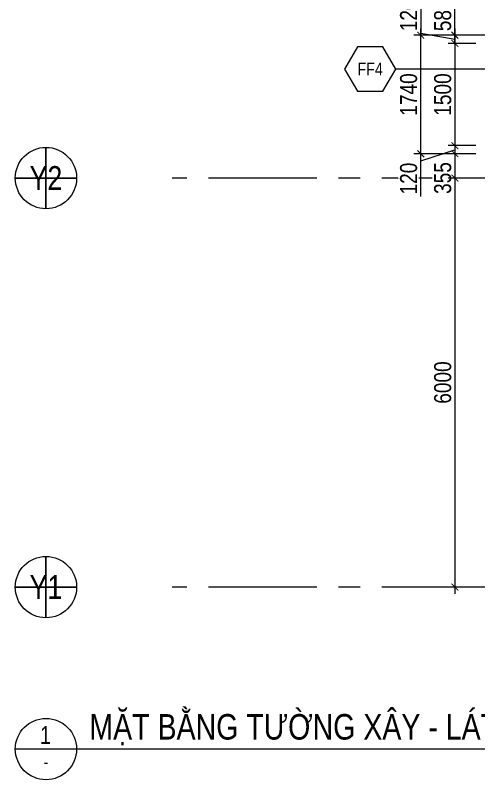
# Model space of a CAD drawing. Header units: millimetres. Extents: x -547695 to 905972, y -1055718 to 167349.
# Drawn here: x -533818 to -527020, y -895113 to -883900 of the extents above; entities that cross this region are included whole.
import ezdxf
from ezdxf.enums import TextEntityAlignment as Align
from ezdxf.xclip import XClip

# ---------------------------------------------------------------- set-up
doc = ezdxf.new("R2010")
doc.units = ezdxf.units.MM
doc.header["$XCLIPFRAME"] = 0
doc.linetypes.add('CENTER', pattern=[50.8, 31.75, -6.35, 6.35, -6.35])
doc.layers.get('DEFPOINTS').update_dxf_attribs({"color": 1, "lineweight": 25})
for name, color, linetype, lineweight in [('A-DIMS', 8, 'Continuous', 9), ('A-GRID', 250, 'CENTER', 15), ('A-HEVY', 111, 'Continuous', 35), ('A-SYMBOLS', 10, 'Continuous', 13)]:
    doc.layers.add(name, color=color, linetype=linetype, lineweight=lineweight)
doc.styles.add('VTK _ Arial_2.5 mm', font='arial.ttf', dxfattribs={"width": 0.8})
doc.styles.add('VTK_Arial', font='arial.ttf', dxfattribs={"width": 0.8})
doc.styles.add('VTK_Arial_3.5 mm', font='arial.ttf', dxfattribs={"width": 0.8, "height": 3.5})
doc.dimstyles.new('A-2.5-DIM100', dxfattribs={"dimscale": 100, "dimtxt": 2.5, "dimasz": 1, "dimexe": 1, "dimexo": 0, "dimgap": 0.5, "dimtad": 1, "dimdec": 0, "dimzin": 12, "dimdsep": 46, "dimtxsty": 'VTK_Arial', "dimblk": 'ARCHTICK', "dimcen": 0, "dimdle": 1, "dimclrd": 256, "dimclre": 256, "dimclrt": 7, "dimadec": 1, "dimazin": 3, "dimtfac": 1, "dimtdec": 0, "dimtmove": 0, "dimatfit": 2, "dimfxl": 20, "dimtfill": 1, "dimtolj": 1, "dimtzin": 0, "dimlwd": -1, "dimlwe": -1, "dimarcsym": 0})

# ---------------------------------------------------------------- blocks, each defined once
blk = doc.blocks.new('_ARCHTICK')
at = {"color": 0, "linetype": 'ByBlock', "const_width": 0.15}
blk.add_lwpolyline([(-0.5, -0.5), (0.5, 0.5)], dxfattribs=at)
blk = doc.blocks.new('*D387')
at = {"layer": 'A-DIMS', "transparency": 16777216}
for p, q in [((-527369, -884292), (-527369, -883507)), ((-527062, -883607), (-527469, -883607)), ((-527062, -884192), (-527469, -884192))]:
    blk.add_line(p, q, dxfattribs=at)
at = {"layer": 'DEFPOINTS', "color": 0, "transparency": 16777216}
for p in [(-527062, -883607), (-527062, -884192)]:
    blk.add_point(p, dxfattribs=at)
at = {"layer": 'A-DIMS', "transparency": 16777216, "xscale": 100, "yscale": 100, "zscale": 100}
for p, rotation in [((-527369, -883607), 90), ((-527369, -884192), 270)]:
    blk.add_blockref('_ARCHTICK', p, dxfattribs=dict(at, rotation=rotation))
at = {"layer": 'A-DIMS', "color": 7, "transparency": 16777216, "insert": (-527547, -883900), "char_height": 250, "attachment_point": 5, "rotation": 90, "style": 'VTK_Arial', "bg_fill": 3, "box_fill_scale": 1.1, "bg_fill_color": 257, "bg_fill_transparency": 0}
blk.add_mtext('\\A1;585', dxfattribs=at)
at = {"layer": 'DEFPOINTS', "color": 0, "transparency": 16777216}
blk.add_point((-527369, -883607), dxfattribs=at)
blk = doc.blocks.new('*D388')
at = {"layer": 'A-DIMS', "transparency": 16777216}
for p, q in [((-527869, -883639), (-527869, -884161)), ((-527869, -884161), (-527369, -884252)), ((-527369, -884092), (-527369, -884412)), ((-527062, -884192), (-527469, -884192)), ((-527062, -884312), (-527469, -884312))]:
    blk.add_line(p, q, dxfattribs=at)
at = {"layer": 'DEFPOINTS', "color": 0, "transparency": 16777216}
for p in [(-527062, -884192), (-527369, -884312), (-527062, -884312)]:
    blk.add_point(p, dxfattribs=at)
at = {"layer": 'A-DIMS', "transparency": 16777216, "xscale": 100, "yscale": 100, "zscale": 100}
for p, rotation in [((-527369, -884192), 90), ((-527369, -884312), 270)]:
    blk.add_blockref('_ARCHTICK', p, dxfattribs=dict(at, rotation=rotation))
at = {"layer": 'A-DIMS', "color": 7, "transparency": 16777216, "insert": (-528047, -883900), "char_height": 250, "attachment_point": 5, "rotation": 90, "style": 'VTK_Arial', "bg_fill": 3, "box_fill_scale": 1.1, "bg_fill_color": 257, "bg_fill_transparency": 0}
blk.add_mtext('\\A1;120', dxfattribs=at)
blk = doc.blocks.new('*D389')
at = {"layer": 'A-DIMS', "transparency": 16777216}
for p, q in [((-527369, -884212), (-527369, -885912)), ((-527062, -884312), (-527469, -884312)), ((-527062, -885812), (-527469, -885812))]:
    blk.add_line(p, q, dxfattribs=at)
at = {"layer": 'DEFPOINTS', "color": 0, "transparency": 16777216}
for p in [(-527062, -884312), (-527369, -885812), (-527062, -885812)]:
    blk.add_point(p, dxfattribs=at)
at = {"layer": 'A-DIMS', "transparency": 16777216, "xscale": 100, "yscale": 100, "zscale": 100}
for p, rotation in [((-527369, -884312), 90), ((-527369, -885812), 270)]:
    blk.add_blockref('_ARCHTICK', p, dxfattribs=dict(at, rotation=rotation))
at = {"layer": 'A-DIMS', "color": 7, "transparency": 16777216, "insert": (-527547, -885062), "char_height": 250, "attachment_point": 5, "rotation": 90, "style": 'VTK_Arial', "bg_fill": 3, "box_fill_scale": 1.1, "bg_fill_color": 257, "bg_fill_transparency": 0}
blk.add_mtext('\\A1;1500', dxfattribs=at)
blk = doc.blocks.new('*D390')
at = {"layer": 'A-DIMS', "transparency": 16777216}
for p, q in [((-527369, -885712), (-527369, -886032)), ((-527062, -885812), (-527469, -885812)), ((-527869, -886034), (-527369, -885872)), ((-527062, -885932), (-527469, -885932)), ((-527869, -886556), (-527869, -886034))]:
    blk.add_line(p, q, dxfattribs=at)
at = {"layer": 'DEFPOINTS', "color": 0, "transparency": 16777216}
for p in [(-527062, -885812), (-527369, -885932), (-527062, -885932)]:
    blk.add_point(p, dxfattribs=at)
at = {"layer": 'A-DIMS', "transparency": 16777216, "xscale": 100, "yscale": 100, "zscale": 100}
for p, rotation in [((-527369, -885812), 90), ((-527369, -885932), 270)]:
    blk.add_blockref('_ARCHTICK', p, dxfattribs=dict(at, rotation=rotation))
at = {"layer": 'A-DIMS', "color": 7, "transparency": 16777216, "insert": (-528047, -886295), "char_height": 250, "attachment_point": 5, "rotation": 90, "style": 'VTK_Arial', "bg_fill": 3, "box_fill_scale": 1.1, "bg_fill_color": 257, "bg_fill_transparency": 0}
blk.add_mtext('\\A1;120', dxfattribs=at)
blk = doc.blocks.new('*D391')
at = {"layer": 'A-DIMS', "transparency": 16777216}
for p, q in [((-527369, -885832), (-527369, -886387)), ((-527062, -885932), (-527469, -885932)), ((-527062, -886287), (-527469, -886287))]:
    blk.add_line(p, q, dxfattribs=at)
at = {"layer": 'DEFPOINTS', "color": 0, "transparency": 16777216}
for p in [(-527062, -885932), (-527062, -886287)]:
    blk.add_point(p, dxfattribs=at)
at = {"layer": 'A-DIMS', "transparency": 16777216, "xscale": 100, "yscale": 100, "zscale": 100}
for p, rotation in [((-527369, -885932), 90), ((-527369, -886287), 270)]:
    blk.add_blockref('_ARCHTICK', p, dxfattribs=dict(at, rotation=rotation))
at = {"layer": 'A-DIMS', "color": 7, "transparency": 16777216, "insert": (-527547, -886287), "char_height": 250, "attachment_point": 5, "rotation": 90, "style": 'VTK_Arial', "bg_fill": 3, "box_fill_scale": 1.1, "bg_fill_color": 257, "bg_fill_transparency": 0}
blk.add_mtext('\\A1;355', dxfattribs=at)
at = {"layer": 'DEFPOINTS', "color": 0, "transparency": 16777216}
blk.add_point((-527369, -886287), dxfattribs=at)
blk = doc.blocks.new('*D392')
at = {"layer": 'A-DIMS', "transparency": 16777216}
for p, q in [((-527062, -886287), (-527469, -886287)), ((-527369, -886187), (-527369, -892387)), ((-527062, -892287), (-527469, -892287))]:
    blk.add_line(p, q, dxfattribs=at)
at = {"layer": 'DEFPOINTS', "color": 0, "transparency": 16777216}
for p in [(-527062, -886287), (-527369, -892287), (-527062, -892287)]:
    blk.add_point(p, dxfattribs=at)
at = {"layer": 'A-DIMS', "transparency": 16777216, "xscale": 100, "yscale": 100, "zscale": 100}
for p, rotation in [((-527369, -886287), 90), ((-527369, -892287), 270)]:
    blk.add_blockref('_ARCHTICK', p, dxfattribs=dict(at, rotation=rotation))
at = {"layer": 'A-DIMS', "color": 7, "transparency": 16777216, "insert": (-527547, -889287), "char_height": 250, "attachment_point": 5, "rotation": 90, "style": 'VTK_Arial', "bg_fill": 3, "box_fill_scale": 1.1, "bg_fill_color": 257, "bg_fill_transparency": 0}
blk.add_mtext('\\A1;6000', dxfattribs=at)
blk = doc.blocks.new('*U119')
blk.add_wipeout([(2.5, 4.33), (-2.5, 4.33), (-5, 0), (-2.5, -4.33), (2.5, -4.33), (5, 0)])
blk.add_lwpolyline([(2.5, 4.33), (-2.5, 4.33), (-5, 0), (-2.5, -4.33), (2.5, -4.33), (5, 0)], close=True)
at = {"color": 7, "style": 'VTK _ Arial_2.5 mm', "width": 0.8, "flags": 8}
blk.add_attdef('SYMBOL', text='', height=2.5, dxfattribs=at).set_placement((0, 0), align=Align.MIDDLE_CENTER)
blk = doc.blocks.new('*D410')
at = {"layer": 'A-DIMS', "transparency": 16777216}
for p, q in [((-527869, -886032), (-527869, -884092)), ((-526869, -884192), (-527969, -884192)), ((-527062, -885932), (-527969, -885932))]:
    blk.add_line(p, q, dxfattribs=at)
at = {"layer": 'DEFPOINTS', "color": 0, "transparency": 16777216}
for p in [(-527869, -884192), (-526869, -884192), (-527062, -885932)]:
    blk.add_point(p, dxfattribs=at)
at = {"layer": 'A-DIMS', "transparency": 16777216, "xscale": 100, "yscale": 100, "zscale": 100}
for p, rotation in [((-527869, -884192), 90), ((-527869, -885932), 270)]:
    blk.add_blockref('_ARCHTICK', p, dxfattribs=dict(at, rotation=rotation))
at = {"layer": 'A-DIMS', "color": 7, "transparency": 16777216, "insert": (-528047, -885062), "char_height": 250, "attachment_point": 5, "rotation": 90, "style": 'VTK_Arial', "bg_fill": 3, "box_fill_scale": 1.1, "bg_fill_color": 257, "bg_fill_transparency": 0}
blk.add_mtext('\\A1;1740', dxfattribs=at)
blk = doc.blocks.new('*U312')
blk.add_wipeout([(4.5, 0), (4.46, -0.56), (4.36, -1.12), (4.18, -1.66), (3.94, -2.17), (3.64, -2.65), (3.28, -3.08), (2.87, -3.47), (2.41, -3.8), (1.92, -4.07), (1.39, -4.28), (0.84, -4.42), (0.28, -4.49), (-0.28, -4.49), (-0.84, -4.42), (-1.39, -4.28), (-1.92, -4.07), (-2.41, -3.8), (-2.87, -3.47), (-3.28, -3.08), (-3.64, -2.65), (-3.94, -2.17), (-4.18, -1.66), (-4.36, -1.12), (-4.46, -0.56), (-4.5, 0), (-4.46, 0.56), (-4.36, 1.12), (-4.18, 1.66), (-3.94, 2.17), (-3.64, 2.65), (-3.28, 3.08), (-2.87, 3.47), (-2.41, 3.8), (-1.92, 4.07), (-1.39, 4.28), (-0.84, 4.42), (-0.28, 4.49), (0.28, 4.49), (0.84, 4.42), (1.39, 4.28), (1.92, 4.07), (2.41, 3.8), (2.87, 3.47), (3.28, 3.08), (3.64, 2.65), (3.94, 2.17), (4.18, 1.66), (4.36, 1.12), (4.46, 0.56)])
blk.add_circle((0, 0), 4.5)
at = {"layer": 'DEFPOINTS', "color": 250}
for p, q in [((0, 4.5), (0, -4.5)), ((-4.5, 0), (4.5, 0))]:
    blk.add_line(p, q, dxfattribs=at)
at = {"color": 7, "style": 'VTK_Arial_3.5 mm', "width": 0.8}
blk.add_attdef('X12', text='', height=3.5, dxfattribs=at).set_placement((0, 0), align=Align.MIDDLE_CENTER)
blk = doc.blocks.new('*U313')
blk.add_wipeout([(4.5, 0), (4.46, -0.56), (4.36, -1.12), (4.18, -1.66), (3.94, -2.17), (3.64, -2.65), (3.28, -3.08), (2.87, -3.47), (2.41, -3.8), (1.92, -4.07), (1.39, -4.28), (0.84, -4.42), (0.28, -4.49), (-0.28, -4.49), (-0.84, -4.42), (-1.39, -4.28), (-1.92, -4.07), (-2.41, -3.8), (-2.87, -3.47), (-3.28, -3.08), (-3.64, -2.65), (-3.94, -2.17), (-4.18, -1.66), (-4.36, -1.12), (-4.46, -0.56), (-4.5, 0), (-4.46, 0.56), (-4.36, 1.12), (-4.18, 1.66), (-3.94, 2.17), (-3.64, 2.65), (-3.28, 3.08), (-2.87, 3.47), (-2.41, 3.8), (-1.92, 4.07), (-1.39, 4.28), (-0.84, 4.42), (-0.28, 4.49), (0.28, 4.49), (0.84, 4.42), (1.39, 4.28), (1.92, 4.07), (2.41, 3.8), (2.87, 3.47), (3.28, 3.08), (3.64, 2.65), (3.94, 2.17), (4.18, 1.66), (4.36, 1.12), (4.46, 0.56)])
blk.add_circle((0, 0), 4.5)
at = {"layer": 'DEFPOINTS', "color": 250}
for p, q in [((0, 4.5), (0, -4.5)), ((-4.5, 0), (4.5, 0))]:
    blk.add_line(p, q, dxfattribs=at)
at = {"color": 7, "style": 'VTK_Arial_3.5 mm', "width": 0.8}
blk.add_attdef('X12', text='', height=3.5, dxfattribs=at).set_placement((0, 0), align=Align.MIDDLE_CENTER)
blk = doc.blocks.new('Ư4RGH56YH')
at = {"layer": 'A-SYMBOLS', "xscale": 100, "yscale": 100, "zscale": 100}
for name, p, values in [('*U312', (-35225.7, -8500), {'X12': 'Y2'}), ('*U313', (-35225.7, -14500), {'X12': 'Y1'})]:
    blk.add_blockref(name, p, dxfattribs=at).add_auto_attribs(values)
blk = doc.blocks.new('*U131')
for p, q in [((0, 0), (-14.5, 0)), ((128.87, 0), (0, 0))]:
    blk.add_line(p, q)
blk.add_circle((-8.5, 0), 6)
at = {"color": 7, "style": 'VTK_Arial', "width": 0.8}
blk.add_attdef('SECTION', (0, 1.86), '', height=5, dxfattribs=at)
blk.add_attdef('MARK', text='', height=3.5, dxfattribs=at).set_placement((-8.59, 0.99), align=Align.CENTER)
at = {"color": 7, "linetype": 'Continuous', "style": 'VTK_Arial', "width": 0.8}
blk.add_attdef('REF', text='', height=2.5, dxfattribs=at).set_placement((-8.49, -3.75), align=Align.CENTER)
at = {"color": 7, "linetype": 'Continuous', "style": 'VTK_Arial', "width": 0.8, "flags": 8}
blk.add_attdef('SCALE-I', (0, -4.25), '', height=2.5, dxfattribs=at)
blk = doc.blocks.new('ERYUJH76Y')
at = {"layer": 'A-GRID', "ltscale": 50}
for points in [[(4694, 12928), (-30447, 12928)], [(4694, 6928), (-30447, 6928)]]:
    blk.add_lwpolyline(points, dxfattribs=at)
blk = doc.blocks.new('RHRTHRHRT')
at = {"layer": 'A-GRID'}
ref = blk.add_blockref('ERYUJH76Y', (-1300, -21728), dxfattribs=at)
XClip(ref).set_block_clipping_path([(-32069.3798585372, 5005.1306604635), (6367.1031573832, 26504.5361301411)])

msp = doc.modelspace()

# ---------------------------------------------------------------- block references
at = {"layer": 'A-HEVY'}
msp.add_blockref('RHRTHRHRT', (-499769.1, -877487.3), dxfattribs=at)

# ---------------------------------------------------------------- next in the draw order: block references
at = {"layer": 'A-SYMBOLS', "xscale": 74.91082045184334, "yscale": 74.91082045184334, "zscale": 74.91082045184334}
msp.add_blockref('*U119', (-528612.2, -884688.9), dxfattribs=at).add_auto_attribs({'SYMBOL': 'FF4'})

# ---------------------------------------------------------------- next in the draw order: leaders
at = {"layer": 'A-SYMBOLS'}
msp.add_leader([(-526314.9, -884688.9), (-528237.6, -884688.9)], dimstyle='A-2.5-DIM100', override={"dimasz": 3, "dimgap": 0.5, "dimtad": 0}, dxfattribs=at)

# ---------------------------------------------------------------- next in the draw order: block references
msp.add_blockref('Ư4RGH56YH', (-498141.9, -877787.3), dxfattribs=at)

# ---------------------------------------------------------------- next in the draw order: block references
ref = msp.add_blockref('*U131', (-532730.9, -894663.6), dxfattribs=dict(at, xscale=74.91082045184334, yscale=74.91082045184334, zscale=74.91082045184334))
ref.add_attrib('SECTION', 'MẶT BẰNG TƯỜNG XÂY - LÁT SÀN HOÀN THIỆN', (-532730.9, -894524.6), dxfattribs={"layer": '0', "color": 7, "height": 374.554, "style": 'VTK_Arial', "width": 0.8})
ref.add_attrib('REF', '-', dxfattribs={"layer": '0', "color": 7, "linetype": 'Continuous', "height": 187.3, "style": 'VTK_Arial', "width": 0.8}).set_placement((-533367.1, -894944.8), align=Align.CENTER)
ref.add_attrib('MARK', '1', dxfattribs={"layer": '0', "color": 7, "height": 262.2, "style": 'VTK_Arial', "width": 0.8}).set_placement((-533374.2, -894589.7), align=Align.CENTER)

# ---------------------------------------------------------------- next in the draw order: dimensions: what is measured, and where the dimension line sits
at = {"layer": 'A-DIMS'}
dim = msp.add_linear_dim(base=(-527369.3, -883607.3), p1=(-527061.9, -884192.3), p2=(-527061.9, -883607.3), angle=90, dimstyle='A-2.5-DIM100', override={"dimpost": '\\X'}, dxfattribs=at)
dim.commit()
dim.dimension.update_dxf_attribs({"geometry": '*D387', "text_midpoint": (-527547, -883899.8)})

# ---------------------------------------------------------------- next in the draw order: dimensions: what is measured, and where the dimension line sits
dim = msp.add_linear_dim(base=(-527369.3, -884312.3), p1=(-527061.9, -884192.3), p2=(-527061.9, -884312.3), angle=90, dimstyle='A-2.5-DIM100', override={"dimpost": '\\X', "dimtmove": 1}, dxfattribs=at)
dim.commit()
dim.dimension.update_dxf_attribs({"geometry": '*D388', "text_midpoint": (-527869.3, -884111.5), "dimtype": 160})

# ---------------------------------------------------------------- next in the draw order: dimensions: what is measured, and where the dimension line sits
dim = msp.add_linear_dim(base=(-527369.3, -885812.3), p1=(-527061.9, -884312.3), p2=(-527061.9, -885812.3), angle=90, dimstyle='A-2.5-DIM100', override={"dimpost": '\\X', "dimtmove": 1}, dxfattribs=at)
dim.commit()
dim.dimension.update_dxf_attribs({"geometry": '*D389', "text_midpoint": (-527547, -885062.3)})

# ---------------------------------------------------------------- next in the draw order: dimensions: what is measured, and where the dimension line sits
dim = msp.add_linear_dim(base=(-527369.3, -885932.3), p1=(-527061.9, -885812.3), p2=(-527061.9, -885932.3), angle=90, dimstyle='A-2.5-DIM100', override={"dimpost": '\\X', "dimtmove": 1}, dxfattribs=at)
dim.commit()
dim.dimension.update_dxf_attribs({"geometry": '*D390', "text_midpoint": (-527869.3, -886084.1), "dimtype": 160})

# ---------------------------------------------------------------- next in the draw order: dimensions: what is measured, and where the dimension line sits
dim = msp.add_linear_dim(base=(-527369.3, -886287.3), p1=(-527061.9, -885932.3), p2=(-527061.9, -886287.3), angle=90, dimstyle='A-2.5-DIM100', override={"dimpost": '\\X', "dimtmove": 1}, dxfattribs=at)
dim.commit()
dim.dimension.update_dxf_attribs({"geometry": '*D391', "text_midpoint": (-527369.3, -886287.3), "dimtype": 160})

# ---------------------------------------------------------------- next in the draw order: dimensions: what is measured, and where the dimension line sits
for base, p1, p2, picture, middle in [((-527869.3, -884192.3), (-527061.9, -885932.3), (-526869.1, -884192.3), '*D410', (-528047, -885062.3)), ((-527369.3, -892287.3), (-527061.9, -886287.3), (-527061.9, -892287.3), '*D392', (-527547, -889287.3))]:
    dim = msp.add_linear_dim(base=base, p1=p1, p2=p2, angle=90, dimstyle='A-2.5-DIM100', override={"dimpost": '\\X', "dimtmove": 1}, dxfattribs=at)
    dim.commit()
    dim.dimension.update_dxf_attribs({"geometry": picture, "text_midpoint": middle})

doc.saveas('drawing.dxf')
